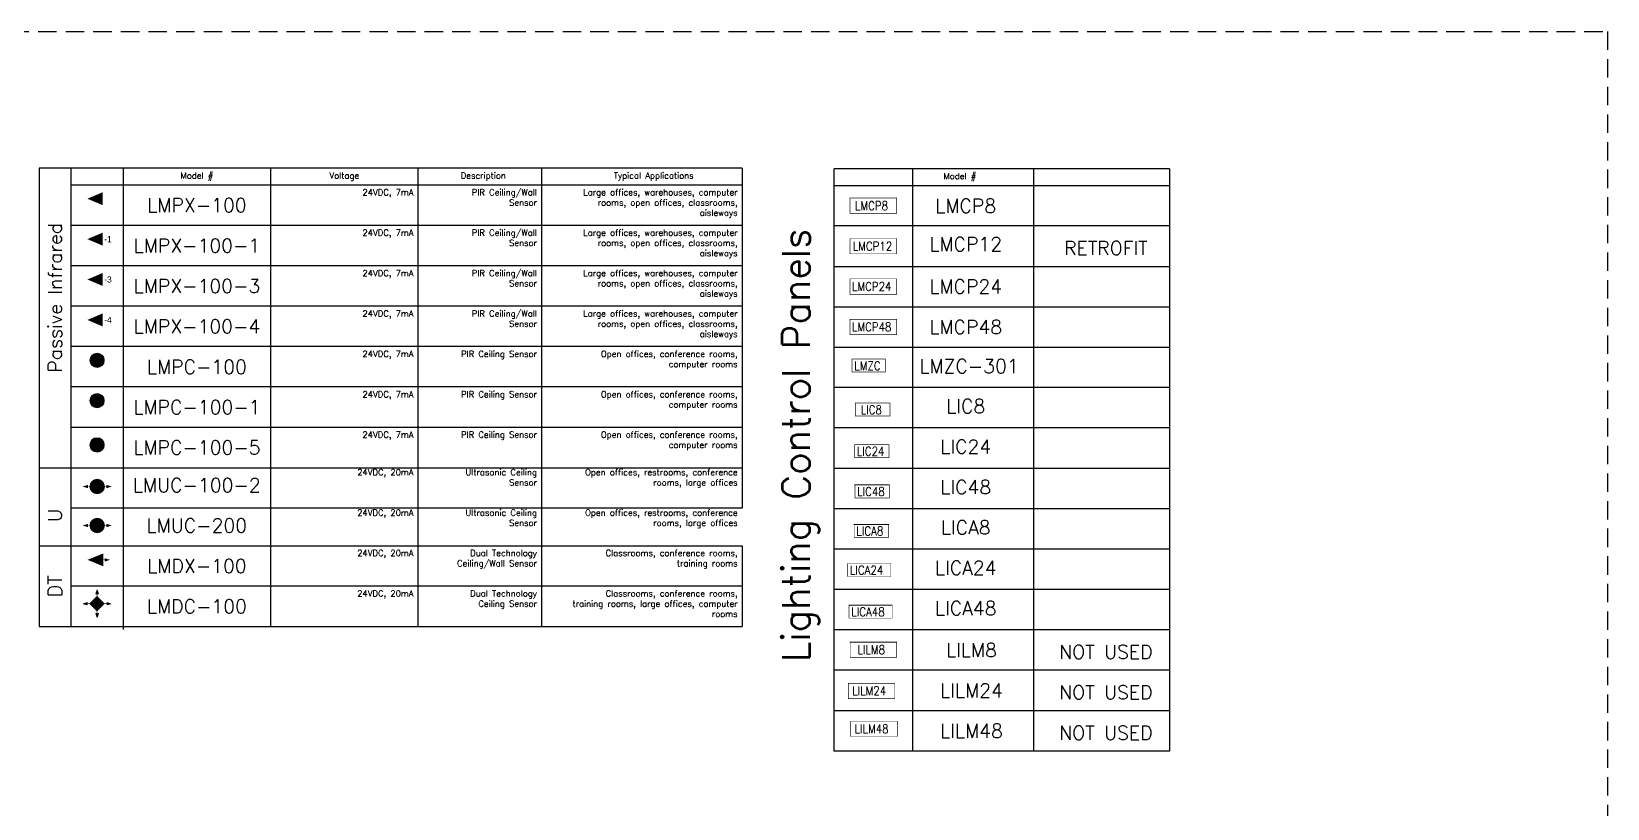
# Model space of a CAD drawing. Header units: inches. Extents: x -13775 to 9910, y -4933 to 5507.
# Drawn here: x 995 to 3049, y 386 to 1399 of the extents above; entities that cross this region are included whole.
import ezdxf
from ezdxf.enums import TextEntityAlignment as Align

# ---------------------------------------------------------------- set-up
doc = ezdxf.new("R2010")
doc.units = ezdxf.units.IN
doc.header["$LTSCALE"] = 48
doc.header["$MEASUREMENT"] = 0
doc.linetypes.add('DASHED', pattern=[0.75, 0.5, -0.25])
doc.layers.add('Boxes', color=7, linetype='Continuous')
doc.layers.add('Text', color=7, linetype='Continuous')
doc.layers.add('WATTSTOPPER', color=160, linetype='Continuous', lineweight=0)
doc.styles.add('FSL12-1', font='complex.shx')
doc.styles.add('ROMANC', font='COMPLEX.SHX')
doc.styles.add('ROMANS', font='ROMANS')
doc.styles.add('SIMPLEX85', font='SIMPLEX.shx', dxfattribs={"width": 0.85})
doc.styles.add('WSNotes', font='complex.shx', dxfattribs={"height": 18})

# ---------------------------------------------------------------- blocks, each defined once
blk = doc.blocks.new('LILM8')
blk.add_line((60.8, 20), (-0.4, 20))
at = {"linetype": 'Continuous', "const_width": 0.75}
blk.add_lwpolyline([(0, 20), (60.8, 20), (60.8, 0), (0, 0)], close=True, dxfattribs=at)
at = {"insert": (9.5, 15.8), "char_height": 11.475, "width": 31.716, "attachment_point": 1, "style": 'SIMPLEX85'}
blk.add_mtext('{\\Fcomplex|c0;LILM8}', dxfattribs=at)
at = {"style": 'ROMANC', "flags": 1}
blk.add_attdef('ROOMID', text='', height=6, dxfattribs=at).set_placement((68.1, 6.3), align=Align.MIDDLE_LEFT)
at = {"style": 'ROMANC'}
for tag, p in [('PANELID', (0.5, -12.3)), ('PAIR', (68.3, -12))]:
    blk.add_attdef(tag, p, '', height=6, dxfattribs=at)
blk = doc.blocks.new('LILM24')
at = {"linetype": 'Continuous'}
blk.add_wipeout([(60.8, 20), (60.8, 0), (0, 0), (0, 20)], dxfattribs=at)
at = {"linetype": 'Continuous', "const_width": 0.75}
blk.add_lwpolyline([(0, 20), (60.8, 20), (60.8, 0), (0, 0)], close=True, dxfattribs=at)
at = {"insert": (5.2, 15.8), "char_height": 11.475, "width": 31.716, "attachment_point": 1, "style": 'SIMPLEX85'}
blk.add_mtext('{\\Fcomplex|c0;LILM24}', dxfattribs=at)
at = {"style": 'ROMANC', "flags": 1}
blk.add_attdef('ROOMID', text='', height=6, dxfattribs=at).set_placement((68.1, 6.3), align=Align.MIDDLE_LEFT)
at = {"style": 'ROMANC'}
for tag, p in [('PANELID', (0.5, -12.3)), ('PAIR', (68.3, -12))]:
    blk.add_attdef(tag, p, '', height=6, dxfattribs=at)
blk = doc.blocks.new('LILM48')
at = {"linetype": 'Continuous'}
blk.add_wipeout([(0, 20), (60.8, 20), (60.8, 0), (0, 0)], dxfattribs=at)
at = {"linetype": 'Continuous', "const_width": 0.75}
blk.add_lwpolyline([(0, 20), (60.8, 20), (60.8, 0), (0, 0)], close=True, dxfattribs=at)
at = {"insert": (5.2, 15.8), "char_height": 11.475, "width": 31.716, "attachment_point": 1, "style": 'SIMPLEX85'}
blk.add_mtext('{\\Fcomplex|c0;LILM48}', dxfattribs=at)
at = {"style": 'ROMANC', "flags": 1}
blk.add_attdef('ROOMID', text='', height=6, dxfattribs=at).set_placement((68.1, 6.3), align=Align.MIDDLE_LEFT)
at = {"style": 'ROMANC'}
for tag, p in [('PANELID', (0.5, -12.3)), ('PAIR', (68.3, -12))]:
    blk.add_attdef(tag, p, '', height=6, dxfattribs=at)
blk = doc.blocks.new('*U629')
blk.add_hatch(color=256).paths.add_polyline_path([(18.4, 7.8), (0, 0), (18.4, -7.8)])
at = {"linetype": 'Continuous', "const_width": 0.75}
blk.add_lwpolyline([(18.4, -7.8), (0, 0), (18.4, 7.8)], close=True, dxfattribs=at)
at = {"style": 'WSNotes', "flags": 1}
blk.add_attdef('ROOMID', (39.2, -8.2), '', height=10.6, dxfattribs=at)
at = {"style": 'ROMANC'}
for tag, p in [('PANELID', (17.1, -11)), ('CIRCUIT', (17.3, -19.1))]:
    blk.add_attdef(tag, text='', height=6, dxfattribs=at).set_placement(p, align=Align.TOP_CENTER)
blk.add_attdef('PAIR', (39.8, -17), '', height=6, dxfattribs=at)
blk = doc.blocks.new('*U628')
blk.add_hatch(color=256).paths.add_polyline_path([(18.4, 7.8), (0, 0), (18.4, -7.8)])
at = {"linetype": 'Continuous', "const_width": 0.75}
blk.add_lwpolyline([(18.4, -7.8), (0, 0), (18.4, 7.8)], close=True, dxfattribs=at)
at = {"linetype": 'Continuous', "insert": (20.9, 0), "char_height": 8, "attachment_point": 4, "rotation": 0, "style": 'FSL12-1'}
blk.add_mtext('{\\fArial|b0|i0|c0|p34;-3}', dxfattribs=at)
at = {"style": 'WSNotes', "flags": 1}
blk.add_attdef('ROOMID', (55.9, -8.2), '', height=10.6, rotation=0, dxfattribs=at)
at = {"style": 'ROMANC'}
for tag, p in [('PANELID', (17.2, -11.1)), ('CIRCUIT', (17.4, -19.2))]:
    blk.add_attdef(tag, text='', height=6, dxfattribs=at).set_placement(p, align=Align.TOP_CENTER)
blk.add_attdef('PAIR', (39.9, -17.1), '', height=6, dxfattribs=at)
blk = doc.blocks.new('*U627')
blk.add_hatch(color=256).paths.add_polyline_path([(18.4, 7.8), (0, 0), (18.4, -7.8)])
at = {"linetype": 'Continuous', "const_width": 0.75}
blk.add_lwpolyline([(18.4, -7.8), (0, 0), (18.4, 7.8)], close=True, dxfattribs=at)
at = {"linetype": 'Continuous', "insert": (20.9, 0), "char_height": 8, "attachment_point": 4, "style": 'FSL12-1'}
blk.add_mtext('{\\fArial|b0|i0|c0|p34;-4}', dxfattribs=at)
at = {"style": 'WSNotes', "flags": 1}
blk.add_attdef('ROOMID', (48.2, -8.2), '', height=10.6, rotation=360, dxfattribs=at)
at = {"style": 'ROMANC'}
for tag, p in [('PANELID', (17.2, -11.1)), ('CIRCUIT', (17.4, -19.2))]:
    blk.add_attdef(tag, text='', height=6, dxfattribs=at).set_placement(p, align=Align.TOP_CENTER)
blk.add_attdef('PAIR', (39.9, -17.1), '', height=6, dxfattribs=at)
blk = doc.blocks.new('*U626')
h = blk.add_hatch(color=256)
edge = h.paths.add_edge_path()
edge.add_arc((0, 0), 9.39, 0, 360)
blk.add_circle((0, 0), 9.39)
at = {"color": 7, "true_color": 0xf7f7f7, "insert": (0, 0), "char_height": 10, "attachment_point": 5, "style": 'WSNotes'}
blk.add_mtext('{\\fArial|b0|i0|c0|p34;-0}', dxfattribs=at)
at = {"style": 'WSNotes', "flags": 1}
blk.add_attdef('ROOMID', (21.9, -8.3), '', height=10.6, dxfattribs=at)
at = {"style": 'ROMANC'}
for tag, p in [('PANELID', (17.2, -11.1)), ('CIRCUIT', (17.4, -19.2))]:
    blk.add_attdef(tag, text='', height=6, dxfattribs=at).set_placement(p, align=Align.TOP_CENTER)
blk.add_attdef('PAIR', (39.9, -17.1), '', height=6, dxfattribs=at)
blk = doc.blocks.new('*U625')
h = blk.add_hatch(color=256)
edge = h.paths.add_edge_path()
edge.add_arc((0, 0), 9.39, 0, 360)
blk.add_circle((0, 0), 9.39)
at = {"color": 7, "true_color": 0xf7f7f7, "insert": (0, 0), "char_height": 10, "attachment_point": 5, "style": 'WSNotes'}
blk.add_mtext('{\\fArial|b0|i0|c0|p34;-1}', dxfattribs=at)
at = {"style": 'WSNotes', "flags": 1}
blk.add_attdef('ROOMID', (21.9, -8.3), '', height=10.6, dxfattribs=at)
at = {"style": 'ROMANC'}
for tag, p in [('PANELID', (16.9, -11.8)), ('CIRCUIT', (17.1, -19.9))]:
    blk.add_attdef(tag, text='', height=6, dxfattribs=at).set_placement(p, align=Align.TOP_CENTER)
blk.add_attdef('PAIR', (39.6, -17.8), '', height=6, dxfattribs=at)
blk = doc.blocks.new('*U624')
for points in [[(-18, 0), (-13, 1.7), (-13, -1.7)], [(-9.6, 0), (0, -9.6), (9.6, 0), (0, 9.6)], [(-1.7, 13), (0, 18), (1.7, 13)], [(13, 1.7), (18, 0), (13, -1.7)], [(0, -18), (-1.7, -13), (1.7, -13)]]:
    blk.add_hatch(color=256).paths.add_polyline_path(points)
for p, q in [((-18, 0), (-13, 1.7)), ((-13, -1.7), (-13, 1.7)), ((-1.7, 13), (0, 18)), ((-1.7, 13), (1.7, 13)), ((0, 18), (1.7, 13)), ((13, 1.7), (18, 0)), ((13, 1.7), (13, -1.7)), ((18, 0), (13, -1.7)), ((-13, -1.7), (-18, 0)), ((0, -18), (-1.7, -13)), ((1.7, -13), (-1.7, -13)), ((1.7, -13), (0, -18))]:
    blk.add_line(p, q)
at = {"linetype": 'Continuous', "const_width": 0.75}
for points in [[(-9.6, 0), (-13, 0)], [(0, 13), (0, 9.6)], [(13, 0), (9.6, 0)], [(0, -9.6), (0, -13)]]:
    blk.add_lwpolyline(points, dxfattribs=at)
blk.add_lwpolyline([(-9.6, 0), (0, -9.6), (9.6, 0), (0, 9.6)], close=True, dxfattribs=at)
at = {"const_width": 0.423}
blk.add_lwpolyline([(9.6, 0), (0, 9.6), (-9.6, 0), (0, -9.6)], close=True, dxfattribs=at)
blk.add_lwpolyline([(13, 0), (9.6, 0)], dxfattribs=at)
at = {"style": 'WSNotes', "flags": 1}
blk.add_attdef('ROOMID', (21.9, -8.1), '', height=10.6, dxfattribs=at)
at = {"style": 'ROMANC'}
for tag, p in [('PANELID', (-2.2, -19.3)), ('CIRCUIT', (-2.1, -27.4))]:
    blk.add_attdef(tag, text='', height=6, dxfattribs=at).set_placement(p, align=Align.TOP_CENTER)
blk.add_attdef('PAIR', (20.4, -25.3), '', height=6, dxfattribs=at)
blk = doc.blocks.new('*U623')
blk.add_hatch(color=256).paths.add_polyline_path([(18.4, 7.8), (0, 0), (18.4, -7.8)])
at = {"linetype": 'Continuous', "const_width": 0.75}
blk.add_lwpolyline([(18.4, -7.8), (0, 0), (18.4, 7.8)], close=True, dxfattribs=at)
at = {"linetype": 'Continuous', "insert": (20.9, 0), "char_height": 8, "attachment_point": 4, "style": 'FSL12-1'}
blk.add_mtext('{\\fArial|b0|i0|c0|p34;-1}', dxfattribs=at)
at = {"style": 'WSNotes', "flags": 1}
blk.add_attdef('ROOMID', (48.4, -7.7), '', height=10.6, dxfattribs=at)
at = {"style": 'ROMANC'}
for tag, p in [('PANELID', (17.2, -11.1)), ('CIRCUIT', (17.4, -19.2))]:
    blk.add_attdef(tag, text='', height=6, dxfattribs=at).set_placement(p, align=Align.TOP_CENTER)
blk.add_attdef('PAIR', (39.9, -17.1), '', height=6, dxfattribs=at)
blk = doc.blocks.new('*U622')
at = {"linetype": 'Continuous'}
for points in [[(-11.9, -2.2), (-11.9, 2.2), (-19.1, 0)], [(11.9, -2.2), (11.9, 2.2), (19.1, 0)]]:
    blk.add_hatch(color=256, dxfattribs=at).paths.add_polyline_path(points)
h = blk.add_hatch(color=256)
edge = h.paths.add_edge_path()
edge.add_arc((0, 0), 9.39, 0, 360)
at = {"linetype": 'Continuous', "const_width": 0.75}
for points in [[(-9.4, 0), (-11.9, 0)], [(9.4, 0), (11.9, 0)]]:
    blk.add_lwpolyline(points, dxfattribs=at)
blk.add_circle((0, 0), 9.39)
at = {"color": 7, "true_color": 0xf7f7f7, "insert": (0, 0), "char_height": 10, "attachment_point": 5, "style": 'WSNotes'}
blk.add_mtext('{\\fArial|b0|i0|c0|p34;1}', dxfattribs=at)
at = {"style": 'WSNotes', "flags": 1}
blk.add_attdef('ROOMID', (21.9, -8.3), '', height=10.6, dxfattribs=at)
at = {"style": 'ROMANC'}
for tag, p in [('PANELID', (17.2, -11.2)), ('CIRCUIT', (17.4, -19.3))]:
    blk.add_attdef(tag, text='', height=6, dxfattribs=at).set_placement(p, align=Align.TOP_CENTER)
blk.add_attdef('PAIR', (39.9, -17.2), '', height=6, dxfattribs=at)
blk = doc.blocks.new('*U621')
blk.add_hatch(color=256).paths.add_polyline_path([(18.7, 7.8), (0, 0), (18.7, -7.8)])
at = {"linetype": 'Continuous'}
blk.add_hatch(color=256, dxfattribs=at).paths.add_polyline_path([(21.2, -2.2), (21.2, 2.2), (28.4, 0)])
for p, q in [((0, 0), (7.5, 3.1)), ((7.5, -3.1), (0, 0)), ((18.7, -7.8), (18.7, 7.8))]:
    blk.add_line(p, q, dxfattribs=at)
at = {"linetype": 'Continuous', "const_width": 0.625}
blk.add_lwpolyline([(18.7, -7.8), (0, 0), (18.7, 7.8)], close=True, dxfattribs=at)
at = {"linetype": 'Continuous', "const_width": 0.75}
blk.add_lwpolyline([(18.7, 0), (21.2, 0)], dxfattribs=at)
at = {"style": 'WSNotes', "flags": 1}
blk.add_attdef('ROOMID', (39.2, -8.2), '', height=10.6, dxfattribs=at)
at = {"style": 'ROMANC'}
for tag, p in [('PANELID', (20.4, -10.6)), ('CIRCUIT', (20.5, -18.7))]:
    blk.add_attdef(tag, text='', height=6, dxfattribs=at).set_placement(p, align=Align.TOP_CENTER)
blk.add_attdef('PAIR', (43, -16.6), '', height=6, dxfattribs=at)
blk = doc.blocks.new('*U620')
h = blk.add_hatch(color=256)
edge = h.paths.add_edge_path()
edge.add_arc((0, 0), 9.39, 0, 360)
blk.add_circle((0, 0), 9.39)
at = {"color": 7, "true_color": 0xf7f7f7, "insert": (0, 0), "char_height": 10, "attachment_point": 5, "style": 'WSNotes'}
blk.add_mtext('{\\fArial|b0|i0|c0|p34;-5}', dxfattribs=at)
at = {"style": 'WSNotes', "flags": 1}
blk.add_attdef('ROOMID', (21.9, -8.3), '', height=10.6, dxfattribs=at)
at = {"style": 'ROMANC'}
for tag, p in [('PANELID', (17.2, -11.1)), ('CIRCUIT', (17.4, -19.2))]:
    blk.add_attdef(tag, text='', height=6, dxfattribs=at).set_placement(p, align=Align.TOP_CENTER)
blk.add_attdef('PAIR', (39.9, -17.1), '', height=6, dxfattribs=at)
blk = doc.blocks.new('LIC8')
at = {"linetype": 'Continuous'}
blk.add_wipeout([(2.6, 18.8), (47.6, 18.8), (47.6, 1.8), (2.6, 1.8)], dxfattribs=at)
at = {"linetype": 'Continuous', "const_width": 0.75}
blk.add_lwpolyline([(2.6, 18.8), (47.6, 18.8), (47.6, 1.8), (2.6, 1.8)], close=True, dxfattribs=at)
at = {"insert": (9.5, 15.8), "char_height": 11.475, "width": 31.716, "attachment_point": 1, "style": 'SIMPLEX85'}
blk.add_mtext('{\\Fcomplex|c0;LIC8}', dxfattribs=at)
at = {"style": 'ROMANC', "flags": 1}
blk.add_attdef('ROOMID', text='', height=6, dxfattribs=at).set_placement((55, 6.3), align=Align.MIDDLE_LEFT)
at = {"style": 'ROMANC'}
blk.add_attdef('PANELID', (3.1, -7.1), '', height=6, dxfattribs=at)
blk = doc.blocks.new('LIC24')
at = {"linetype": 'Continuous'}
blk.add_wipeout([(2.6, 18.8), (47.6, 18.8), (47.6, 1.8), (2.6, 1.8)], dxfattribs=at)
at = {"linetype": 'Continuous', "const_width": 0.75}
blk.add_lwpolyline([(2.6, 18.8), (47.6, 18.8), (47.6, 1.8), (2.6, 1.8)], close=True, dxfattribs=at)
at = {"insert": (5.5, 15.8), "char_height": 11.475, "width": 31.716, "attachment_point": 1, "style": 'SIMPLEX85'}
blk.add_mtext('{\\Fcomplex|c0;LIC24}', dxfattribs=at)
at = {"style": 'ROMANC', "flags": 1}
blk.add_attdef('ROOMID', text='', height=6, dxfattribs=at).set_placement((55, 6.3), align=Align.MIDDLE_LEFT)
at = {"style": 'ROMANC'}
blk.add_attdef('PANELID', (3.1, -7.1), '', height=6, dxfattribs=at)
blk = doc.blocks.new('LIC48')
at = {"linetype": 'Continuous'}
blk.add_wipeout([(2.6, 18.8), (47.6, 18.8), (47.6, 1.8), (2.6, 1.8)], dxfattribs=at)
blk.add_line((47.6, 18.8), (2.2, 18.8))
at = {"linetype": 'Continuous', "const_width": 0.75}
blk.add_lwpolyline([(2.6, 18.8), (47.6, 18.8), (47.6, 1.8), (2.6, 1.8)], close=True, dxfattribs=at)
at = {"insert": (5.5, 15.8), "char_height": 11.475, "width": 31.716, "attachment_point": 1, "style": 'SIMPLEX85'}
blk.add_mtext('{\\Fcomplex|c0;LIC48}', dxfattribs=at)
at = {"style": 'ROMANC', "flags": 1}
blk.add_attdef('ROOMID', text='', height=6, dxfattribs=at).set_placement((55, 6.3), align=Align.MIDDLE_LEFT)
at = {"style": 'ROMANC'}
blk.add_attdef('PANELID', (3.1, -7.1), '', height=6, dxfattribs=at)
blk = doc.blocks.new('LICA8')
at = {"linetype": 'Continuous'}
blk.add_wipeout([(2.6, 18.8), (47.6, 18.8), (47.6, 1.8), (2.6, 1.8)], dxfattribs=at)
blk.add_line((47.6, 18.8), (2.2, 18.8))
at = {"linetype": 'Continuous', "const_width": 0.75}
blk.add_lwpolyline([(2.6, 18.8), (47.6, 18.8), (47.6, 1.8), (2.6, 1.8)], close=True, dxfattribs=at)
at = {"insert": (5.5, 15.8), "char_height": 11.475, "width": 31.716, "attachment_point": 1, "style": 'SIMPLEX85'}
blk.add_mtext('{\\Fcomplex|c0;LICA8}', dxfattribs=at)
at = {"style": 'ROMANC', "flags": 1}
blk.add_attdef('ROOMID', text='', height=6, dxfattribs=at).set_placement((55, 6.3), align=Align.MIDDLE_LEFT)
at = {"style": 'ROMANC'}
blk.add_attdef('PANELID', (3.1, -7.1), '', height=6, dxfattribs=at)
blk = doc.blocks.new('LICA24')
at = {"linetype": 'Continuous'}
blk.add_wipeout([(58.8, 1.8), (2.6, 1.8), (2.6, 18.8), (58.8, 18.8)], dxfattribs=at)
at = {"linetype": 'Continuous', "const_width": 0.75}
blk.add_lwpolyline([(2.6, 18.8), (58.8, 18.8), (58.8, 1.8), (2.6, 1.8)], close=True, dxfattribs=at)
at = {"insert": (5.5, 15.8), "char_height": 11.475, "width": 31.716, "attachment_point": 1, "style": 'SIMPLEX85'}
blk.add_mtext('{\\Fcomplex|c0;LICA24}', dxfattribs=at)
at = {"style": 'ROMANC', "flags": 1}
blk.add_attdef('ROOMID', text='', height=6, dxfattribs=at).set_placement((66.1, 6.3), align=Align.MIDDLE_LEFT)
at = {"style": 'ROMANC'}
blk.add_attdef('PANELID', (3.1, -7.1), '', height=6, dxfattribs=at)
blk = doc.blocks.new('LICA48')
blk.add_line((58.8, 18.8), (2.2, 18.8))
at = {"linetype": 'Continuous', "const_width": 0.75}
blk.add_lwpolyline([(2.6, 18.8), (58.8, 18.8), (58.8, 1.8), (2.6, 1.8)], close=True, dxfattribs=at)
at = {"insert": (5.5, 15.8), "char_height": 11.475, "width": 31.716, "attachment_point": 1, "style": 'SIMPLEX85'}
blk.add_mtext('{\\Fcomplex|c0;LICA48}', dxfattribs=at)
at = {"style": 'ROMANC', "flags": 1}
blk.add_attdef('ROOMID', text='', height=6, dxfattribs=at).set_placement((66.1, 6.3), align=Align.MIDDLE_LEFT)
at = {"style": 'ROMANC'}
blk.add_attdef('PANELID', (3.1, -7.1), '', height=6, dxfattribs=at)
blk = doc.blocks.new('LMZC-301')
blk.add_wipeout([(2.6, 18.8), (2.6, 1.8), (46.1, 1.8), (46.1, 18.8)])
at = {"linetype": 'Continuous', "const_width": 0.75}
blk.add_lwpolyline([(2.6, 18.8), (46.1, 18.8), (46.1, 1.8), (2.6, 1.8)], close=True, dxfattribs=at)
at = {"insert": (5.5, 15.8), "char_height": 11.475, "width": 31.716, "attachment_point": 1, "style": 'SIMPLEX85'}
blk.add_mtext('{\\Fcomplex|c0;LMZC}', dxfattribs=at)
at = {"style": 'ROMANC', "flags": 1}
blk.add_attdef('ROOMID', text='', height=6, dxfattribs=at).set_placement((53.4, 6.3), align=Align.MIDDLE_LEFT)
at = {"style": 'ROMANC'}
blk.add_attdef('PANELID', (3.1, -7.1), '', height=6, dxfattribs=at)
blk = doc.blocks.new('LMUC-200')
at = {"linetype": 'Continuous'}
for points in [[(-11.9, -2.2), (-11.9, 2.2), (-19.1, 0)], [(11.9, -2.2), (11.9, 2.2), (19.1, 0)]]:
    blk.add_hatch(color=256, dxfattribs=at).paths.add_polyline_path(points)
h = blk.add_hatch(color=256)
edge = h.paths.add_edge_path()
edge.add_arc((0, 0), 9.39, 0, 360)
at = {"linetype": 'Continuous', "const_width": 0.75}
for points in [[(-9.4, 0), (-11.9, 0)], [(9.4, 0), (11.9, 0)]]:
    blk.add_lwpolyline(points, dxfattribs=at)
blk.add_circle((0, 0), 9.39)
at = {"color": 7, "true_color": 0xf7f7f7, "insert": (0, 0), "char_height": 10, "attachment_point": 5, "style": 'WSNotes'}
blk.add_mtext('{\\fArial|b0|i0|c0|p34;2}', dxfattribs=at)
at = {"style": 'WSNotes', "flags": 1}
blk.add_attdef('ROOMID', (21.9, -8.3), '', height=10.6, dxfattribs=at)
at = {"style": 'ROMANC'}
for tag, p in [('PANELID', (17.2, -11.2)), ('CIRCUIT', (17.4, -19.3))]:
    blk.add_attdef(tag, text='', height=6, dxfattribs=at).set_placement(p, align=Align.TOP_CENTER)
blk.add_attdef('PAIR', (39.9, -17.2), '', height=6, dxfattribs=at)
blk = doc.blocks.new('LMCP12')
at = {"linetype": 'Continuous'}
blk.add_wipeout([(0, 20), (60.8, 20), (60.8, 0), (0, 0)], dxfattribs=at)
at = {"linetype": 'Continuous', "const_width": 0.75}
blk.add_lwpolyline([(0, 20), (60.8, 20), (60.8, 0), (0, 0)], close=True, dxfattribs=at)
at = {"insert": (3.7, 15.8), "char_height": 11.475, "width": 31.716, "attachment_point": 1, "style": 'SIMPLEX85'}
blk.add_mtext('{\\Fcomplex|c0;LMCP12}', dxfattribs=at)
at = {"style": 'ROMANC', "flags": 1}
for tag, p in [('SEGMENT', (68.1, 20)), ('POSITION', (68.1, 12.7))]:
    blk.add_attdef(tag, p, '', height=6, dxfattribs=at)
blk.add_attdef('ROOMID', text='', height=6, dxfattribs=at).set_placement((68.1, 6.3), align=Align.MIDDLE_LEFT)
at = {"style": 'ROMANC'}
for tag, p in [('PANELID', (0.5, -12.3)), ('PAIR', (68.3, -12))]:
    blk.add_attdef(tag, p, '', height=6, dxfattribs=at)
blk = doc.blocks.new('LMCP8')
at = {"linetype": 'Continuous'}
blk.add_wipeout([(0, 20), (60.8, 20), (60.8, 0), (0, 0)], dxfattribs=at)
at = {"linetype": 'Continuous', "const_width": 0.75}
blk.add_lwpolyline([(0, 20), (60.8, 20), (60.8, 0), (0, 0)], close=True, dxfattribs=at)
at = {"insert": (6.6, 15.8), "char_height": 11.475, "width": 31.716, "attachment_point": 1, "style": 'SIMPLEX85'}
blk.add_mtext('{\\Fcomplex|c0;LMCP8}', dxfattribs=at)
at = {"style": 'ROMANC', "flags": 1}
for tag, p in [('SEGMENT', (68.1, 20)), ('POSITION', (68.1, 12.7))]:
    blk.add_attdef(tag, p, '', height=6, dxfattribs=at)
blk.add_attdef('ROOMID', text='', height=6, dxfattribs=at).set_placement((68.1, 6.3), align=Align.MIDDLE_LEFT)
at = {"style": 'ROMANC'}
for tag, p in [('PANELID', (0.5, -12.3)), ('PAIR', (68.3, -12))]:
    blk.add_attdef(tag, p, '', height=6, dxfattribs=at)
blk = doc.blocks.new('LMCP24')
at = {"linetype": 'Continuous'}
blk.add_wipeout([(0, 20), (60.8, 20), (60.8, 0), (0, 0)], dxfattribs=at)
at = {"linetype": 'Continuous', "const_width": 0.75}
blk.add_lwpolyline([(0, 20), (60.8, 20), (60.8, 0), (0, 0)], close=True, dxfattribs=at)
at = {"insert": (2.7, 15.8), "char_height": 11.475, "width": 31.716, "attachment_point": 1, "style": 'SIMPLEX85'}
blk.add_mtext('{\\Fcomplex|c0;LMCP24}', dxfattribs=at)
at = {"style": 'ROMANC', "flags": 1}
for tag, p in [('SEGMENT', (68.1, 20)), ('POSITION', (68.1, 12.7))]:
    blk.add_attdef(tag, p, '', height=6, dxfattribs=at)
blk.add_attdef('ROOMID', text='', height=6, dxfattribs=at).set_placement((68.1, 6.3), align=Align.MIDDLE_LEFT)
at = {"style": 'ROMANC'}
for tag, p in [('PANELID', (0.5, -9.5)), ('PAIR', (51.3, -9.7))]:
    blk.add_attdef(tag, p, '', height=6, dxfattribs=at)
blk = doc.blocks.new('LMCP48')
at = {"linetype": 'Continuous'}
blk.add_wipeout([(0, 20), (60.8, 20), (60.8, 0), (0, 0)], dxfattribs=at)
at = {"linetype": 'Continuous', "const_width": 0.75}
blk.add_lwpolyline([(0, 20), (60.8, 20), (60.8, 0), (0, 0)], close=True, dxfattribs=at)
at = {"insert": (2.7, 15.8), "char_height": 11.475, "width": 31.716, "attachment_point": 1, "style": 'SIMPLEX85'}
blk.add_mtext('{\\Fcomplex|c0;LMCP48}', dxfattribs=at)
at = {"style": 'ROMANC', "flags": 1}
for tag, p in [('SEGMENT', (68.1, 20)), ('POSITION', (68.1, 12.7))]:
    blk.add_attdef(tag, p, '', height=6, dxfattribs=at)
blk.add_attdef('ROOMID', text='', height=6, dxfattribs=at).set_placement((68.1, 6.3), align=Align.MIDDLE_LEFT)
at = {"style": 'ROMANC'}
for tag, p in [('PANELID', (0.5, -12.3)), ('PAIR', (68.3, -12))]:
    blk.add_attdef(tag, p, '', height=6, dxfattribs=at)

msp = doc.modelspace()

# ---------------------------------------------------------------- linework, layer by layer
at = {"layer": 'Boxes', "color": 2}
for p, q in [((1921.1, 1220.9), (1004.4, 1220.9)), ((1114.2, 1220.9), (1114.2, 619.7)), ((1306.4, 1220.9), (1306.4, 623.4)), ((1498.5, 1220.9), (1498.5, 623.4)), ((1659.6, 1220.9), (1659.6, 623.4)), ((1921.1, 728.7), (1921.1, 623.4))]:
    msp.add_line(p, q, dxfattribs=at)
at = {"layer": 'Boxes', "color": 3}
for p, q in [((2143.1, 1220.2), (2143.1, 461.1)), ((2301.2, 1220.2), (2301.2, 461.1)), ((2041.1, 1092.9), (2478.5, 1092.9)), ((2041.1, 1040.3), (2478.5, 1040.3)), ((2041.1, 987.6), (2478.5, 987.6))]:
    msp.add_line(p, q, dxfattribs=at)
at = {"layer": 'Boxes', "color": 1, "linetype": 'DASHED'}
msp.add_lwpolyline([(-220.8, 1399), (3049.5, 1399), (3049.5, -1547), (-220.8, -1547)], close=True, dxfattribs=at)
at = {"layer": 'Boxes', "color": 2}
for points in [[(1004.4, 1220.9), (1004.4, 623.4), (1921.1, 623.4)], [(1921.1, 1220.9), (1921.1, 777.7), (1046.2, 777.7)], [(1046.2, 623.4), (1046.2, 1220.9)], [(1046.2, 1199), (1921.1, 1199)], [(1921.1, 1146.3), (1046.2, 1146.3)], [(1921.1, 1093.6), (1046.2, 1093.6)], [(1921.1, 1041), (1046.2, 1041)], [(1921.1, 988.3), (1046.2, 988.3)], [(1921.1, 935.7), (1046.2, 935.7)], [(1921.1, 883), (1046.2, 883)], [(1004.4, 830.4), (1921.1, 830.4)], [(1004.4, 728.7), (1921.1, 728.7)], [(1921.1, 676.1), (1046.2, 676.1)]]:
    msp.add_lwpolyline(points, dxfattribs=at)
at = {"layer": 'Boxes', "color": 3}
for points in [[(2478.5, 1220.2), (2041.1, 1220.2)], [(2478.5, 1220.2), (2478.5, 461.1), (2041.1, 461.1), (2041.1, 1220.2)], [(2041.1, 1198.2), (2478.5, 1198.2)], [(2478.5, 1145.6), (2041.1, 1145.6)], [(2478.5, 935), (2041.1, 935)], [(2478.5, 882.3), (2041.1, 882.3)], [(2478.5, 829.6), (2041.1, 829.6)], [(2478.5, 777), (2041.1, 777)], [(2478.5, 724.3), (2041.1, 724.3)], [(2478.5, 671.7), (2041.1, 671.7)], [(2478.5, 619), (2041.1, 619)], [(2478.5, 566.4), (2041.1, 566.4)], [(2478.5, 513.7), (2041.1, 513.7)]]:
    msp.add_lwpolyline(points, dxfattribs=at)

# ---------------------------------------------------------------- block references
at = {"layer": 'WATTSTOPPER'}
for name, p in [('*U629', (1068.4, 1181.1)), ('*U623', (1068.4, 1128.4)), ('*U628', (1068.4, 1075.8)), ('*U627', (1068.4, 1023.1)), ('*U626', (1080.1, 970.4)), ('*U625', (1080.1, 917.8)), ('*U620', (1080.1, 860.2)), ('*U622', (1080.2, 805.9)), ('LMUC-200', (1080.2, 755.1)), ('*U621', (1068.7, 710.3)), ('*U624', (1080.1, 653.2)), ('LICA48', (2058, 632.5)), ('LILM8', (2062, 583.2))]:
    msp.add_blockref(name, p, dxfattribs=at)

# ---------------------------------------------------------------- texts
at = {"layer": 'Text', "color": 2, "style": 'ROMANS'}
for s, insert, char_height, attachment_point in [('Model #', (1210.3, 1209.9), 8, 5), ('Voltage', (1402.5, 1209.9), 8, 5), ('Description', (1583.7, 1209.9), 8, 5), ('Typical Applications', (1805.9, 1209.9), 8, 5), ('24VDC, 7mA', (1492.7, 1193.4), 8, 3), ('PIR Ceiling/Wall\\P Sensor', (1653.7, 1193.4), 8, 3), ('Large offices, warehouses, computer\\P rooms, open offices, classrooms,\\P aisleways ', (1915.3, 1193.4), 8, 3), ('LMPX-100', (1210.3, 1172.6), 18, 5), ('24VDC, 7mA', (1492.7, 1140.8), 8, 3), ('PIR Ceiling/Wall\\P Sensor', (1653.7, 1140.8), 8, 3), ('Large offices, warehouses, computer\\P rooms, open offices, classrooms,\\P aisleways ', (1915.3, 1140.8), 8, 3), ('LMPX-100-1', (1210.3, 1120), 18, 5), ('PIR Ceiling/Wall\\P Sensor', (1653.7, 1088.1), 8, 3), ('LMPX-100-3', (1210.3, 1067.3), 18, 5), ('24VDC, 7mA', (1492.7, 1088.1), 8, 3), ('Large offices, warehouses, computer\\P rooms, open offices, classrooms,\\P aisleways ', (1915.3, 1088.1), 8, 3), ('24VDC, 7mA', (1492.7, 1035.4), 8, 3), ('PIR Ceiling/Wall\\P Sensor', (1653.7, 1035.4), 8, 3), ('Large offices, warehouses, computer\\P rooms, open offices, classrooms,\\P aisleways ', (1915.3, 1035.4), 8, 3), ('LMPX-100-4', (1210.3, 1014.7), 18, 5), ('LMPC-100', (1210.3, 962), 18, 5), ('24VDC, 7mA', (1492.7, 982.8), 8, 3), ('PIR Ceiling Sensor', (1653.7, 982.8), 8, 3), ('Open offices, conference rooms,\\P computer rooms ', (1915.3, 982.8), 8, 3), ('24VDC, 7mA', (1492.7, 930.1), 8, 3), ('PIR Ceiling Sensor', (1653.7, 930.1), 8, 3), ('Open offices, conference rooms,\\P computer rooms ', (1915.3, 930.1), 8, 3), ('LMPC-100-1', (1210.3, 909.3), 18, 5), ('LMPC-100-5', (1210.3, 856.7), 18, 5), ('24VDC, 7mA', (1492.7, 877.5), 8, 3), ('PIR Ceiling Sensor', (1653.7, 877.5), 8, 3), ('Open offices, conference rooms,\\P computer rooms ', (1915.3, 877.5), 8, 3), ('24VDC, 20mA', (1492.7, 828.5), 8, 3), ('Ultrasonic Ceiling\\P Sensor', (1653.7, 828.5), 8, 3), ('Open offices, restrooms, conference\\P rooms, large offices  ', (1915.3, 828.5), 8, 3), ('LMUC-100-2', (1210.1, 807.7), 18, 5), ('LMUC-200', (1210.1, 755.1), 18, 5), ('24VDC, 20mA', (1492.7, 775.8), 8, 3), ('Ultrasonic Ceiling\\P Sensor', (1653.7, 775.8), 8, 3), ('Open offices, restrooms, conference\\P rooms, large offices  ', (1915.3, 775.8), 8, 3), ('24VDC, 20mA', (1492.7, 723.2), 8, 3), ('Dual Technology\\P Ceiling/Wall Sensor', (1653.7, 723.2), 8, 3), ('Classrooms, conference rooms,\\Ptraining rooms', (1915.3, 723.2), 8, 3), ('LMDX-100', (1210.3, 702.4), 18, 5), ('LMDC-100', (1210.3, 649.7), 18, 5), ('24VDC, 20mA', (1492.7, 670.5), 8, 3), ('Dual Technology\\P Ceiling Sensor', (1653.7, 670.5), 8, 3), ('Classrooms, conference rooms,\\Ptraining rooms, large offices, computer\\Prooms', (1915.3, 670.5), 8, 3)]:
    msp.add_mtext(s, dxfattribs=dict(at, insert=insert, char_height=char_height, attachment_point=attachment_point))
at = {"layer": 'Text', "color": 3, "attachment_point": 5, "style": 'ROMANS'}
for s, insert, char_height in [('Model #', (2205.1, 1209.2), 8), ('LMCP8', (2212.7, 1171.9), 18), ('LMCP12', (2212.7, 1121.9), 18), ('RETROFIT', (2395.4, 1116.8), 18), ('LMCP24', (2212.7, 1066.6), 18), ('LMCP48', (2212.7, 1013.9), 18), ('LMZC-301', (2217, 962.8), 18), ('LIC8', (2212.7, 910.6), 18), ('LIC24', (2212.7, 857.9), 18), ('LIC48', (2212.7, 805.2), 18), ('LICA8', (2212.7, 752.6), 18), ('LICA24', (2212.7, 699.9), 18), ('LICA48', (2212.7, 647.3), 18), ('LILM8', (2220.2, 592.7), 18), ('NOT USED', (2395.4, 590.3), 18), ('LILM24', (2220.2, 540), 18), ('NOT USED', (2395.4, 537.6), 18), ('LILM48', (2220.2, 487.4), 18), ('NOT USED', (2395.4, 484.9), 18)]:
    msp.add_mtext(s, dxfattribs=dict(at, insert=insert, char_height=char_height))
at = {"layer": 'Text', "color": 2, "char_height": 18, "attachment_point": 5, "rotation": 90, "style": 'ROMANS'}
for s, insert in [('Passive Infrared', (1025.3, 1052)), ('U', (1025.3, 768.3)), ('DT', (1025.3, 676.1))]:
    msp.add_mtext(s, dxfattribs=dict(at, insert=insert))
at = {"layer": 'Text', "color": 3, "insert": (1997.5, 577.4), "char_height": 36, "attachment_point": 4, "rotation": 90, "style": 'ROMANS'}
msp.add_mtext('Lighting Control Panels', dxfattribs=at)

# ---------------------------------------------------------------- next in the draw order: block references
at = {"layer": 'WATTSTOPPER'}
for name, p in [('LMCP8', (2061.7, 1161.9)), ('LMCP12', (2061.7, 1109.2)), ('LMCP24', (2061.7, 1056.6)), ('LMCP48', (2061.7, 1003.9)), ('LMZC-301', (2061.9, 953.3)), ('LIC8', (2066.3, 895.9)), ('LIC24', (2065.2, 841.8)), ('LIC48', (2065.6, 789.3)), ('LICA8', (2064.6, 737.8)), ('LICA24', (2056.2, 686.8)), ('LILM24', (2059.5, 529.5)), ('LILM48', (2062.6, 480))]:
    msp.add_blockref(name, p, dxfattribs=at)

doc.saveas('drawing.dxf')
